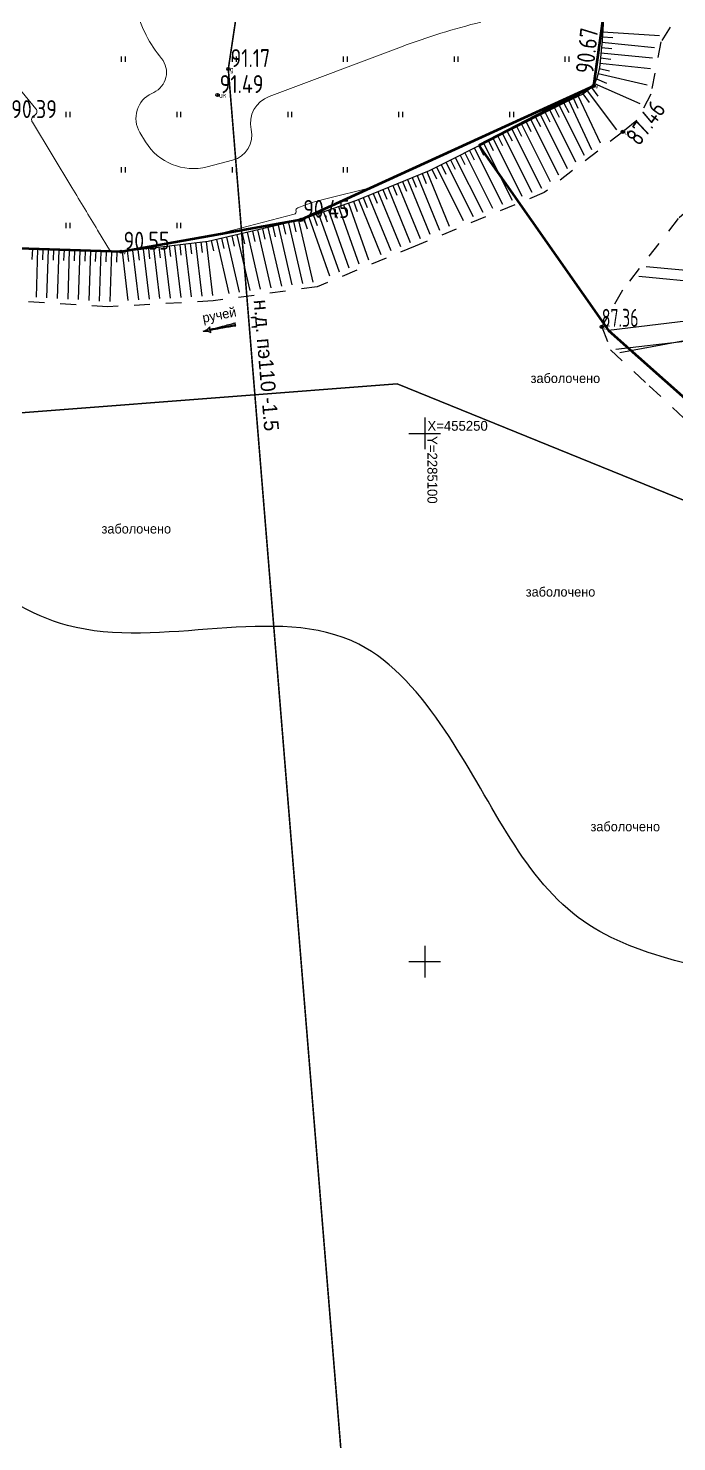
# Model space of a CAD drawing. Header units: metres. Extents: x 2284092 to 2335310, y 454860 to 483236.
# Drawn here: x 2285062.5 to 2285123.8, y 455154.5 to 455288.4 of the extents above; entities that cross this region are included whole.
import ezdxf

# ---------------------------------------------------------------- set-up
doc = ezdxf.new("R2010")
doc.units = ezdxf.units.M
doc.header["$PDMODE"] = 32
doc.header["$PDSIZE"] = 0.3
doc.linetypes.add('ЛИНИЯ_1.5-1.5', pattern=[3, 1.5, -1.5])
for name, color, linetype in [('-_линия', 7, 'Continuous'), ('0 @ 0.5', 7, 'Continuous'), ('Eg.14_Ограждения', 7, 'Continuous'), ('INHABITED', 14, 'Continuous'), ('MUNICIPAL', 14, 'Continuous'), ('P', 94, 'Continuous'), ('Pur', 7, 'Continuous'), ('T', 7, 'Continuous'), ('КОД', 7, 'Continuous')]:
    doc.layers.add(name, color=color, linetype=linetype)
doc.styles.get("Standard").update_dxf_attribs({"font": 'eskdu.shx'})
doc.styles.add('БСАМ курсив малоконтрасный (Бм-431)', font='bm431.ttf')
doc.styles.add('Рубленый (Р-131)', font='p131.ttf')
doc.linetypes.add('Газопр', pattern='A,5,-1,["Г",БСАМ курсив малоконтрасный (Бм-431),S=2,R=0,X=-1,Y=-1],-1,10,-2,10,-2,5', length=36)
doc.linetypes.add('КОНТУР', pattern='A,0,-0.5,[133,ltypeshp.shx,S=0.05,R=0,X=-0.5,Y=0],-0.5', length=1)
doc.linetypes.add('ЛИНИЯ_СВЯЗИ', pattern='A,4.5,[133,ltypeshp.shx,S=0.2,R=0,X=-0.2,Y=0],1e-05,[133,ltypeshp.shx,S=0.15,R=0,X=-0.15,Y=0],1e-05,[133,ltypeshp.shx,S=0.1,R=0,X=-0.1,Y=0],1e-05,[133,ltypeshp.shx,S=0.05,R=0,X=-0.05,Y=0],4.5,-2', length=11.00003)

# ---------------------------------------------------------------- blocks, each defined once
blk = doc.blocks.new('Крест сетки')
at = {"color": 72, "linetype": 'Continuous'}
for p, q in [((0, 3), (0, -3)), ((-3, 0), (3, 0))]:
    blk.add_line(p, q, dxfattribs=at)
blk = doc.blocks.new('Штриховка Луговая растительность')
at = {"color": 3, "linetype": 'Continuous'}
for p, q in [((-0.4, 1), (-0.4, 0)), ((0.4, 0), (0.4, 1))]:
    blk.add_line(p, q, dxfattribs=at)
blk = doc.blocks.new('Направление течения')
at = {"linetype": 'Continuous'}
h = blk.add_hatch(color=0, dxfattribs=at)
edge = h.paths.add_edge_path()
edge.add_arc((-0.03, 2.33), 1.04, 241.8876, 266.7395)
edge.add_spline(control_points=[(-0.09, 1.3), (-0.09, 1.51), (-0.11, 2.34), (-0.14, 4.01), (-0.23, 5.45), (-0.28, 6.27)], knot_values=[0, 0, 0, 0, 0.625751, 2.516384, 4.981065, 4.981065, 4.981065, 4.981065], degree=3, periodic=0)
edge.add_arc((-0.05, 6.62), 0.414, 235.3367, 276.6842)
edge.add_arc((0.05, 6.62), 0.414, 263.3158, 304.6633)
edge.add_spline(control_points=[(0.28, 6.27), (0.23, 5.45), (0.14, 4.01), (0.11, 2.34), (0.09, 1.51), (0.09, 1.3)], knot_values=[0, 0, 0, 0, 2.464681, 4.355314, 4.981065, 4.981065, 4.981065, 4.981065], degree=3, periodic=0)
edge.add_arc((0.03, 2.33), 1.04, 273.2605, 298.1124)
edge.add_spline(control_points=[(0.52, 1.42), (0.39, 1.22), (0.12, 0.79), (0.04, 0.28), (0, 0)], knot_values=[0, 0, 0, 0, 0.685038, 1.525237, 1.525237, 1.525237, 1.525237], degree=3, periodic=0)
edge.add_spline(control_points=[(0, 0), (-0.04, 0.28), (-0.12, 0.79), (-0.39, 1.22), (-0.52, 1.42)], knot_values=[0, 0, 0, 0, 0.840199, 1.525237, 1.525237, 1.525237, 1.525237], degree=3, periodic=0)
at = {"color": 0, "linetype": 'Continuous'}
blk.add_line((0, 0), (0, 6.2), dxfattribs=at)
for centre, radius, start, end in [((-0.05, 6.62), 0.414, 235.3367, 276.6842), ((0.05, 6.62), 0.414, 263.3158, 304.6633), ((-0.03, 2.33), 1.04, 241.8876, 266.7395), ((0.03, 2.33), 1.04, 273.2605, 298.1124)]:
    blk.add_arc(centre, radius, start, end, dxfattribs=at)
for points in [[(-0.09, 1.3), (-0.1, 1.92), (-0.15, 3.81), (-0.28, 6.27)], [(0.09, 1.3), (0.1, 1.92), (0.15, 3.81), (0.28, 6.27)], [(0, 0), (-0.19, 0.82), (-0.52, 1.42)], [(0, 0), (0.19, 0.82), (0.52, 1.42)]]:
    blk.add_spline(points, degree=3, dxfattribs=at)

msp = doc.modelspace()

# ---------------------------------------------------------------- linework, layer by layer
at = {"layer": '-_линия', "color": 1, "lineweight": 100}
msp.add_lwpolyline([(2285496.79, 455564.06), (2285271.53, 455467.58), (2285264.69, 455456.19), (2285255.62, 455428.28), (2285235.08, 455422.67), (2285226.87, 455420.54), (2285211.37, 455393.02), (2285192.75, 455364.76), (2285174.58, 455340.43), (2285155.32, 455328.55), (2285142.87, 455312.81), (2285125.09, 455297.54), (2285117.19, 455291.73), (2285115.97, 455282.88), (2285088.27, 455270.21), (2285071.28, 455267.2), (2285046.92, 455267.98)], dxfattribs=at)
msp.add_lwpolyline([(2285105.13, 455277.24), (2285117.4, 455259.73), (2285144.62, 455235.58), (2285171.81, 455219.58), (2285240.61, 455189.33), (2285360, 455273.88), (2285357.65, 455293.4), (2285424.76, 455347.94), (2285357.37, 455373.11), (2285280.03, 455419.53), (2285266.62, 455433.92), (2285255.62, 455428.3), (2285226.87, 455420.54), (2285211.36, 455393), (2285192.75, 455364.76), (2285174.58, 455340.43), (2285155.32, 455328.55), (2285142.87, 455312.81), (2285125.4, 455297.81), (2285117.19, 455291.73), (2285115.97, 455282.88)], close=True, dxfattribs=at)
at = {"linetype": 'Continuous'}
for p, q in [((2285116.84, 455288.03), (2285122.23, 455287.68)), ((2285116.72, 455286.53), (2285117.71, 455286.43)), ((2285116.77, 455287.03), (2285121.74, 455286.53)), ((2285116.81, 455287.53), (2285117.8, 455287.47)), ((2285116.57, 455285.04), (2285121.36, 455284.56)), ((2285116.62, 455285.54), (2285117.61, 455285.44)), ((2285116.67, 455286.04), (2285121.55, 455285.54)), ((2285116.4, 455284.06), (2285121.05, 455283)), ((2285116.51, 455284.55), (2285117.48, 455284.32)), ((2285115.37, 455282.44), (2285118.15, 455278.73)), ((2285115.77, 455282.74), (2285116.37, 455281.94)), ((2285116.07, 455283.12), (2285120.36, 455281.23)), ((2285116.27, 455283.57), (2285117.19, 455283.17)), ((2285112.72, 455281.05), (2285115.08, 455276.34)), ((2285113.17, 455281.27), (2285113.62, 455280.38)), ((2285113.62, 455281.49), (2285115.79, 455276.89)), ((2285114.07, 455281.71), (2285114.5, 455280.8)), ((2285114.52, 455281.92), (2285116.6, 455277.52)), ((2285114.97, 455282.14), (2285115.57, 455281.34)), ((2285110.04, 455279.7), (2285112.67, 455274.47)), ((2285110.49, 455279.93), (2285110.94, 455279.04)), ((2285110.94, 455280.15), (2285113.47, 455275.09)), ((2285111.38, 455280.38), (2285111.83, 455279.48)), ((2285111.83, 455280.6), (2285114.28, 455275.72)), ((2285112.28, 455280.83), (2285112.72, 455279.93)), ((2285107.36, 455278.36), (2285110.13, 455272.84)), ((2285107.81, 455278.58), (2285108.26, 455277.69)), ((2285108.25, 455278.81), (2285111.05, 455273.23)), ((2285108.7, 455279.03), (2285109.15, 455278.14)), ((2285109.15, 455279.26), (2285111.86, 455273.85)), ((2285109.59, 455279.48), (2285110.04, 455278.59)), ((2285104.68, 455277.02), (2285107.35, 455271.69)), ((2285105.13, 455277.24), (2285105.57, 455276.35)), ((2285105.57, 455277.46), (2285108.27, 455272.08)), ((2285106.02, 455277.69), (2285106.47, 455276.79)), ((2285106.47, 455277.91), (2285109.2, 455272.46)), ((2285106.91, 455278.14), (2285107.36, 455277.24)), ((2285102, 455275.67), (2285104.57, 455270.54)), ((2285102.44, 455275.89), (2285102.89, 455275)), ((2285102.89, 455276.12), (2285105.49, 455270.93)), ((2285103.34, 455276.34), (2285103.79, 455275.45)), ((2285103.78, 455276.57), (2285106.42, 455271.31)), ((2285104.23, 455276.79), (2285104.68, 455275.9)), ((2285099.28, 455274.41), (2285101.39, 455269.23)), ((2285099.74, 455274.6), (2285100.12, 455273.67)), ((2285100.2, 455274.79), (2285102.32, 455269.61)), ((2285100.66, 455275), (2285101.1, 455274.1)), ((2285101.1, 455275.22), (2285103.64, 455270.16)), ((2285101.55, 455275.45), (2285102, 455274.55)), ((2285096.04, 455273.09), (2285096.41, 455272.16)), ((2285096.5, 455273.28), (2285098.62, 455268.08)), ((2285096.96, 455273.47), (2285097.34, 455272.54)), ((2285097.42, 455273.65), (2285099.55, 455268.46)), ((2285097.89, 455273.84), (2285098.27, 455272.92)), ((2285098.35, 455274.03), (2285100.47, 455268.85)), ((2285098.81, 455274.22), (2285099.19, 455273.3)), ((2285092.31, 455271.63), (2285092.64, 455270.69)), ((2285092.78, 455271.8), (2285094.67, 455266.44)), ((2285093.25, 455271.97), (2285093.59, 455271.02)), ((2285093.72, 455272.14), (2285095.85, 455266.93)), ((2285094.18, 455272.33), (2285094.56, 455271.4)), ((2285094.65, 455272.52), (2285096.77, 455267.32)), ((2285095.11, 455272.71), (2285095.49, 455271.78)), ((2285095.57, 455272.9), (2285097.7, 455267.7)), ((2285088.54, 455270.3), (2285088.87, 455269.36)), ((2285089.01, 455270.47), (2285090.97, 455264.91)), ((2285089.48, 455270.63), (2285089.81, 455269.69)), ((2285089.95, 455270.8), (2285091.9, 455265.29)), ((2285090.42, 455270.97), (2285090.76, 455270.02)), ((2285090.9, 455271.13), (2285092.82, 455265.68)), ((2285091.37, 455271.3), (2285091.7, 455270.36)), ((2285091.84, 455271.47), (2285093.75, 455266.06)), ((2285083.19, 455269.04), (2285084.43, 455263.65)), ((2285083.68, 455269.15), (2285083.9, 455268.17)), ((2285084.16, 455269.26), (2285085.42, 455263.79)), ((2285084.65, 455269.37), (2285084.87, 455268.4)), ((2285085.14, 455269.49), (2285086.42, 455263.93)), ((2285085.62, 455269.6), (2285085.85, 455268.62)), ((2285086.11, 455269.71), (2285087.41, 455264.06)), ((2285086.6, 455269.82), (2285086.82, 455268.85)), ((2285087.09, 455269.93), (2285088.41, 455264.2)), ((2285087.57, 455270.05), (2285087.8, 455269.07)), ((2285088.06, 455270.16), (2285089.4, 455264.33)), ((2285074.82, 455267.63), (2285074.94, 455266.63)), ((2285075.31, 455267.68), (2285075.9, 455262.81)), ((2285075.81, 455267.74), (2285075.93, 455266.75)), ((2285076.31, 455267.8), (2285076.9, 455262.87)), ((2285076.8, 455267.86), (2285076.92, 455266.87)), ((2285077.3, 455267.92), (2285077.9, 455262.92)), ((2285077.8, 455267.98), (2285077.92, 455266.99)), ((2285078.29, 455268.04), (2285078.9, 455262.98)), ((2285078.79, 455268.1), (2285078.91, 455267.11)), ((2285079.29, 455268.16), (2285079.9, 455263.04)), ((2285079.78, 455268.25), (2285080, 455267.28)), ((2285080.27, 455268.36), (2285081.44, 455263.25)), ((2285080.75, 455268.47), (2285080.98, 455267.5)), ((2285081.24, 455268.59), (2285082.44, 455263.38)), ((2285081.73, 455268.7), (2285081.95, 455267.72)), ((2285082.21, 455268.81), (2285083.43, 455263.52)), ((2285082.7, 455268.92), (2285082.93, 455267.95)), ((2285062.85, 455267.47), (2285062.8, 455266.47)), ((2285063.35, 455267.45), (2285063.2, 455262.91)), ((2285063.85, 455267.44), (2285063.82, 455266.44)), ((2285064.35, 455267.42), (2285064.2, 455262.84)), ((2285064.85, 455267.41), (2285064.82, 455266.41)), ((2285065.35, 455267.39), (2285065.2, 455262.78)), ((2285065.85, 455267.37), (2285065.81, 455266.38)), ((2285066.35, 455267.36), (2285066.2, 455262.72)), ((2285066.85, 455267.34), (2285066.81, 455266.34)), ((2285067.35, 455267.33), (2285067.2, 455262.66)), ((2285067.85, 455267.31), (2285067.81, 455266.31)), ((2285068.35, 455267.29), (2285068.2, 455262.59)), ((2285068.85, 455267.28), (2285068.81, 455266.28)), ((2285069.34, 455267.26), (2285069.19, 455262.53)), ((2285069.84, 455267.25), (2285069.81, 455266.25)), ((2285070.34, 455267.23), (2285070.19, 455262.49)), ((2285070.84, 455267.22), (2285070.81, 455266.22)), ((2285071.34, 455267.21), (2285071.9, 455262.59)), ((2285071.84, 455267.27), (2285071.96, 455266.28)), ((2285072.34, 455267.33), (2285072.9, 455262.64)), ((2285072.83, 455267.39), (2285072.95, 455266.39)), ((2285073.33, 455267.45), (2285073.9, 455262.7)), ((2285073.83, 455267.51), (2285073.94, 455266.51)), ((2285074.32, 455267.57), (2285074.9, 455262.76)), ((2285137.73, 455264.22), (2285120.97, 455265.78)), ((2285137.64, 455263.23), (2285120.25, 455264.84)), ((2285137.72, 455262.24), (2285117.4, 455259.73)), ((2285137.87, 455261.25), (2285118.46, 455257.63)), ((2285138.02, 455260.26), (2285118.1, 455257.94))]:
    msp.add_line(p, q, dxfattribs=at)
at = {"color": 4, "linetype": 'Газопр', "const_width": 0.15}
msp.add_lwpolyline([(2285112.37, 455770.83), (2285123.6, 455754.86), (2285111.27, 455736.41), (2285117.48, 455633.37), (2285119, 455596.46), (2285120.03, 455579.9), (2285119.94, 455572.2), (2285119.43, 455544.03), (2285098.8, 455400.62), (2285081.4, 455284.49), (2285093.94, 455130.72)], dxfattribs=at)
at = {"linetype": 'Continuous'}
msp.add_lwpolyline([(2285117.02, 455290.9), (2285116.78, 455287.18), (2285116.53, 455284.62), (2285116.3, 455283.64), (2285115.97, 455282.88), (2285114.96, 455282.13), (2285113.43, 455281.4), (2285100.4, 455274.87), (2285093.53, 455272.06), (2285088.27, 455270.21), (2285079.5, 455268.18), (2285071.28, 455267.2), (2285062.87, 455267.47), (2285051.96, 455268)], dxfattribs=at)
at = {"color": 5, "linetype": 'ЛИНИЯ_1.5-1.5'}
for points in [[(2285124.82, 455290.99), (2285122.35, 455287.06), (2285121.39, 455282.12), (2285120.07, 455279.61), (2285118.74, 455278.55), (2285111.3, 455272.79), (2285099.1, 455267.74), (2285089.8, 455263.88), (2285079.97, 455262.54), (2285069.98, 455261.98), (2285056.49, 455262.83)], [(2285142.83, 455289.25), (2285138.91, 455283.08), (2285123.98, 455270.34), (2285118.71, 455263.55), (2285116.75, 455260.09), (2285117.59, 455257.9), (2285121.24, 455254.5), (2285132.65, 455243.86), (2285144.62, 455235.58)]]:
    msp.add_lwpolyline(points, dxfattribs=at)
at = {"linetype": 'КОНТУР'}
msp.add_spline([(2285264.83, 455184.27), (2285252.49, 455181.4, 89.52), (2285230.99, 455179.02), (2285195.74, 455173.01), (2285177.4, 455177.44), (2285163.65, 455186.13), (2285134.16, 455197.79), (2285114.52, 455204.18), (2285101.9, 455221.9), (2285093.76, 455230.04), (2285066.17, 455231.82), (2285046.88, 455242.92), (2285022.59, 455243.56)], degree=3, dxfattribs=at)
at = {"layer": 'Eg.14_Ограждения', "color": 42, "linetype": 'Continuous', "lineweight": 15, "ltscale": 0.5, "flags": 128}
for points, elevation in [([(2285191.11, 455319.42, 0), (2285188.85, 455311.04)], 91), ([(2285121.01, 455530.83, 0), (2285131.18, 455533.9)], 93), ([(2285137.69, 455396.96, 0), (2285133.53, 455400.65)], 93), ([(2285183.34, 455357.59, 0), (2285178.64, 455362.17)], 93), ([(2285186.8, 455317.74, 0), (2285185.05, 455311.23)], 91.5), ([(2285161.37, 455354.79, 0), (2285167.02, 455348.34)], 92.5), ([(2285181.37, 455628.72, 0), (2285184.82, 455627.52)], 89.5), ([(2285195.22, 455585.45, 0), (2285195.12, 455589.56)], 96.5), ([(2285199, 455603.61, -0.000001), (2285200.8, 455606.98)], 96.5), ([(2285395.85, 455330.97, 0), (2285394.79, 455333.82)], 98.5), ([(2285194.23, 455316.7, 0), (2285193.84, 455315.25)], 90.5), ([(2285304.32, 455260.89, -0.000001), (2285297.79, 455262.96)], 94.5), ([(2285235.63, 455293.58, 0), (2285235.55, 455294.66)], 92.5), ([(2285141.22, 455312.81, -0.000001), (2285142.02, 455313.38)], 91), ([(2285072.67, 455290.14, 0.103929), (2285075.08, 455285.49), (2285075.08, 455285.49, -0.489161), (2285074.34, 455282.28), (2285074.15, 455282.19, 0.446337), (2285073.03, 455278.5), (2285073.57, 455277.61, 0.331548), (2285079.4, 455275.24), (2285081.81, 455275.87, 0.405174), (2285083.57, 455278.77), (2285083.57, 455278.77, -0.375095), (2285085.26, 455281.9), (2285097.79, 455286.6, -0.028512), (2285105.32, 455288.94)], 91), ([(2285070.25, 455267.23), (2285069.03, 455269.24, -0.000159), (2285066.59, 455273.27), (2285062.85, 455279.45, -0.446338), (2285063.05, 455280.11), (2285063.05, 455280.11, 0.489162), (2285063.19, 455280.73), (2285061.17, 455283.2, 0.018403)], 90.5), ([(2285079.65, 455268.68), (2285087.64, 455270.76, 0.405174), (2285087.81, 455271.04), (2285087.81, 455271.04, -0.375094), (2285087.98, 455271.35), (2285088.66, 455271.61, -0.028513), (2285090.5, 455272.18), (2285095.08, 455273.32)], 90.5)]:
    msp.add_lwpolyline(points, format="xyb", dxfattribs=dict(at, elevation=elevation))
at = {"layer": 'Eg.14_Ограждения', "color": 42, "linetype": 'Continuous', "lineweight": 40, "ltscale": 0.5, "flags": 128}
for points, elevation in [([(2285149.03, 455344.01, 0), (2285143.48, 455347.36)], 92), ([(2285173.89, 455628.54, 0), (2285177.8, 455627.17)], 90), ([(2285230.39, 455299.2, 0), (2285230.76, 455293.92)], 92), ([(2284765.29, 455326.01, -0.000001), (2284763.78, 455328.74)], 86)]:
    msp.add_lwpolyline(points, format="xyb", dxfattribs=dict(at, elevation=elevation))
at = {"layer": 'INHABITED', "linetype": 'Continuous'}
for points in [[(2284917.2, 455240.8), (2285097.4, 455254.7), (2285309.3, 455168.6), (2285333.81, 455110.77), (2285339.79, 455110.85), (2285339.39, 455050.11), (2285339.7, 455018.44), (2285335.22, 455018.04), (2285318.73, 455005.83), (2285312, 455001), (2285313.2, 454984.6), (2285301.3, 454975.7), (2285301.7, 454941.9), (2285296.7, 454941.6), (2285296, 454924.4), (2285295.41, 454911.85), (2285297.8, 454911.17), (2285297.71, 454907.94), (2285320.4, 454912.8), (2285320.4, 454890.56), (2285301.07, 454890.89), (2285300.69, 454888.84), (2285294.3, 454888.4), (2285292.98, 454859.8)], [(2284917.2, 455240.8), (2285097.4, 455254.7), (2285309.3, 455168.6), (2285333.81, 455110.77)], [(2284917.2, 455240.8), (2285097.4, 455254.7), (2285309.3, 455168.6), (2285333.81, 455110.77), (2285339.79, 455110.85), (2285339.39, 455050.11), (2285339.7, 455018.44), (2285335.22, 455018.04), (2285318.73, 455005.83), (2285312, 455001), (2285313.2, 454984.6), (2285301.3, 454975.7), (2285301.7, 454941.9), (2285296.7, 454941.6), (2285296, 454924.4), (2285295.41, 454911.85), (2285297.8, 454911.17), (2285297.71, 454907.94), (2285320.4, 454912.8), (2285320.4, 454890.56), (2285301.07, 454890.89), (2285300.69, 454888.84), (2285294.3, 454888.4), (2285292.98, 454859.8)]]:
    msp.add_lwpolyline(points, dxfattribs=at)
at = {"layer": 'MUNICIPAL', "linetype": 'Continuous'}
for points in [[(2284917.2, 455240.8), (2285097.4, 455254.7), (2285309.3, 455168.6), (2285333.81, 455110.77)], [(2285333.81, 455110.77), (2285309.3, 455168.6), (2285097.4, 455254.7), (2284917.2, 455240.8)], [(2284917.2, 455240.8), (2285097.4, 455254.7), (2285309.3, 455168.6), (2285333.81, 455110.77)], [(2285333.81, 455110.77), (2285309.3, 455168.6), (2285097.4, 455254.7), (2284917.2, 455240.8)]]:
    msp.add_lwpolyline(points, dxfattribs=at)
at = {"layer": 'P'}
for p in [(2285081.4, 455284.49, 91.17), (2285115.97, 455282.88, 90.67), (2285080.37, 455282.03, 91.49), (2285118.74, 455278.55, 87.46), (2285088.27, 455270.21, 90.45), (2285071.27, 455267.2, 90.55)]:
    msp.add_point(p, dxfattribs=at)
at = {"layer": 'Pur'}
msp.add_point((2285116.75, 455260.09, 87.36), dxfattribs=at)

# ---------------------------------------------------------------- block references
at = {"layer": '0 @ 0.5', "linetype": 'Continuous', "xscale": 0.5, "yscale": 0.5, "zscale": 0.5}
for p in [(2285071.47, 455285.19), (2285081.97, 455285.19), (2285092.47, 455285.19), (2285102.97, 455285.19), (2285113.47, 455285.19), (2285066.22, 455279.94), (2285076.72, 455279.94), (2285087.22, 455279.94), (2285097.72, 455279.94), (2285108.22, 455279.94), (2285071.47, 455274.69), (2285081.97, 455274.69), (2285092.47, 455274.69), (2285066.22, 455269.44), (2285076.72, 455269.44)]:
    msp.add_blockref('Штриховка Луговая растительность', p, dxfattribs=at)
at = {"layer": '0 @ 0.5', "linetype": 'Continuous', "xscale": 0.5, "yscale": 0.5, "zscale": 0.5, "rotation": 282.1712725624113}
msp.add_blockref('Направление течения', (2285079.01, 455259.67), dxfattribs=at)
at = {"layer": '0 @ 0.5', "linetype": 'ЛИНИЯ_1.5-1.5', "xscale": 0.5, "yscale": 0.5, "zscale": 0.5}
for p in [(2285100, 455250), (2285100, 455200)]:
    msp.add_blockref('Крест сетки', p, dxfattribs=at)

# ---------------------------------------------------------------- texts
at = {"linetype": 'Continuous', "style": 'Рубленый (Р-131)'}
msp.add_text('н.д. пэ110 -1.5', height=1.397, rotation=274.6625, dxfattribs=at).set_placement((2285083.8, 455262.62))
at = {"linetype": 'ЛИНИЯ_СВЯЗИ', "style": 'Рубленый (Р-131)'}
msp.add_text('ручей', height=0.9, rotation=11.08, dxfattribs=at).set_placement((2285079.04, 455260.47, 89.52))
for p in [(2285110.02, 455254.77), (2285069.4, 455240.52), (2285109.56, 455234.55), (2285115.69, 455212.33)]:
    msp.add_text('заболочено', height=0.9, dxfattribs=at).set_placement(p)
at = {"linetype": 'ЛИНИЯ_1.5-1.5', "style": 'Рубленый (Р-131)'}
msp.add_text('X=455250', height=0.931, dxfattribs=at).set_placement((2285100.25, 455250.25))
msp.add_text('Y=2285100', height=0.931, rotation=270, dxfattribs=at).set_placement((2285100.25, 455249.75))
at = {"layer": 'T'}
for s, rotation, p in [('90.67', 83.7143, (2285115.96, 455284.01, 90.67)), ('87.46', 53.9291, (2285120.3, 455277.12, 87.46))]:
    msp.add_text(s, height=1.7, rotation=rotation, dxfattribs=at).set_placement(p)
for s, p in [('91.17', (2285081.62, 455284.68, 91.17)), ('91.49', (2285080.59, 455282.22, 91.49)), ('90.39', (2285060.85, 455279.85, 90.39)), ('90.45', (2285088.49, 455270.4, 90.45)), ('90.55', (2285071.49, 455267.39, 90.55))]:
    msp.add_text(s, height=1.7, dxfattribs=at).set_placement(p)
at = {"layer": 'T', "width": 0.8}
msp.add_text('87.36', height=1.7, dxfattribs=at).set_placement((2285116.75, 455260.09, 87.36))
at = {"layer": 'КОД'}
for s, p in [('g', (2285081.55, 455284.24, 91.17)), ('g', (2285081.55, 455284.24, 91.17)), ('v', (2285116.12, 455282.63, 90.67)), ('v', (2285116.12, 455282.63, 90.67)), ('uk', (2285080.52, 455281.79, 91.49)), ('uk', (2285080.52, 455281.79, 91.49)), ('ur', (2285118.89, 455278.3, 87.46)), ('ur', (2285118.89, 455278.3, 87.46)), ('v', (2285088.42, 455269.96, 90.45)), ('v', (2285088.42, 455269.96, 90.45)), ('v', (2285071.43, 455266.95, 90.55)), ('v', (2285071.43, 455266.95, 90.55)), ('ur', (2285116.9, 455259.84, 87.36))]:
    msp.add_text(s, height=0.5, dxfattribs=at).set_placement(p)

doc.saveas('drawing.dxf')
